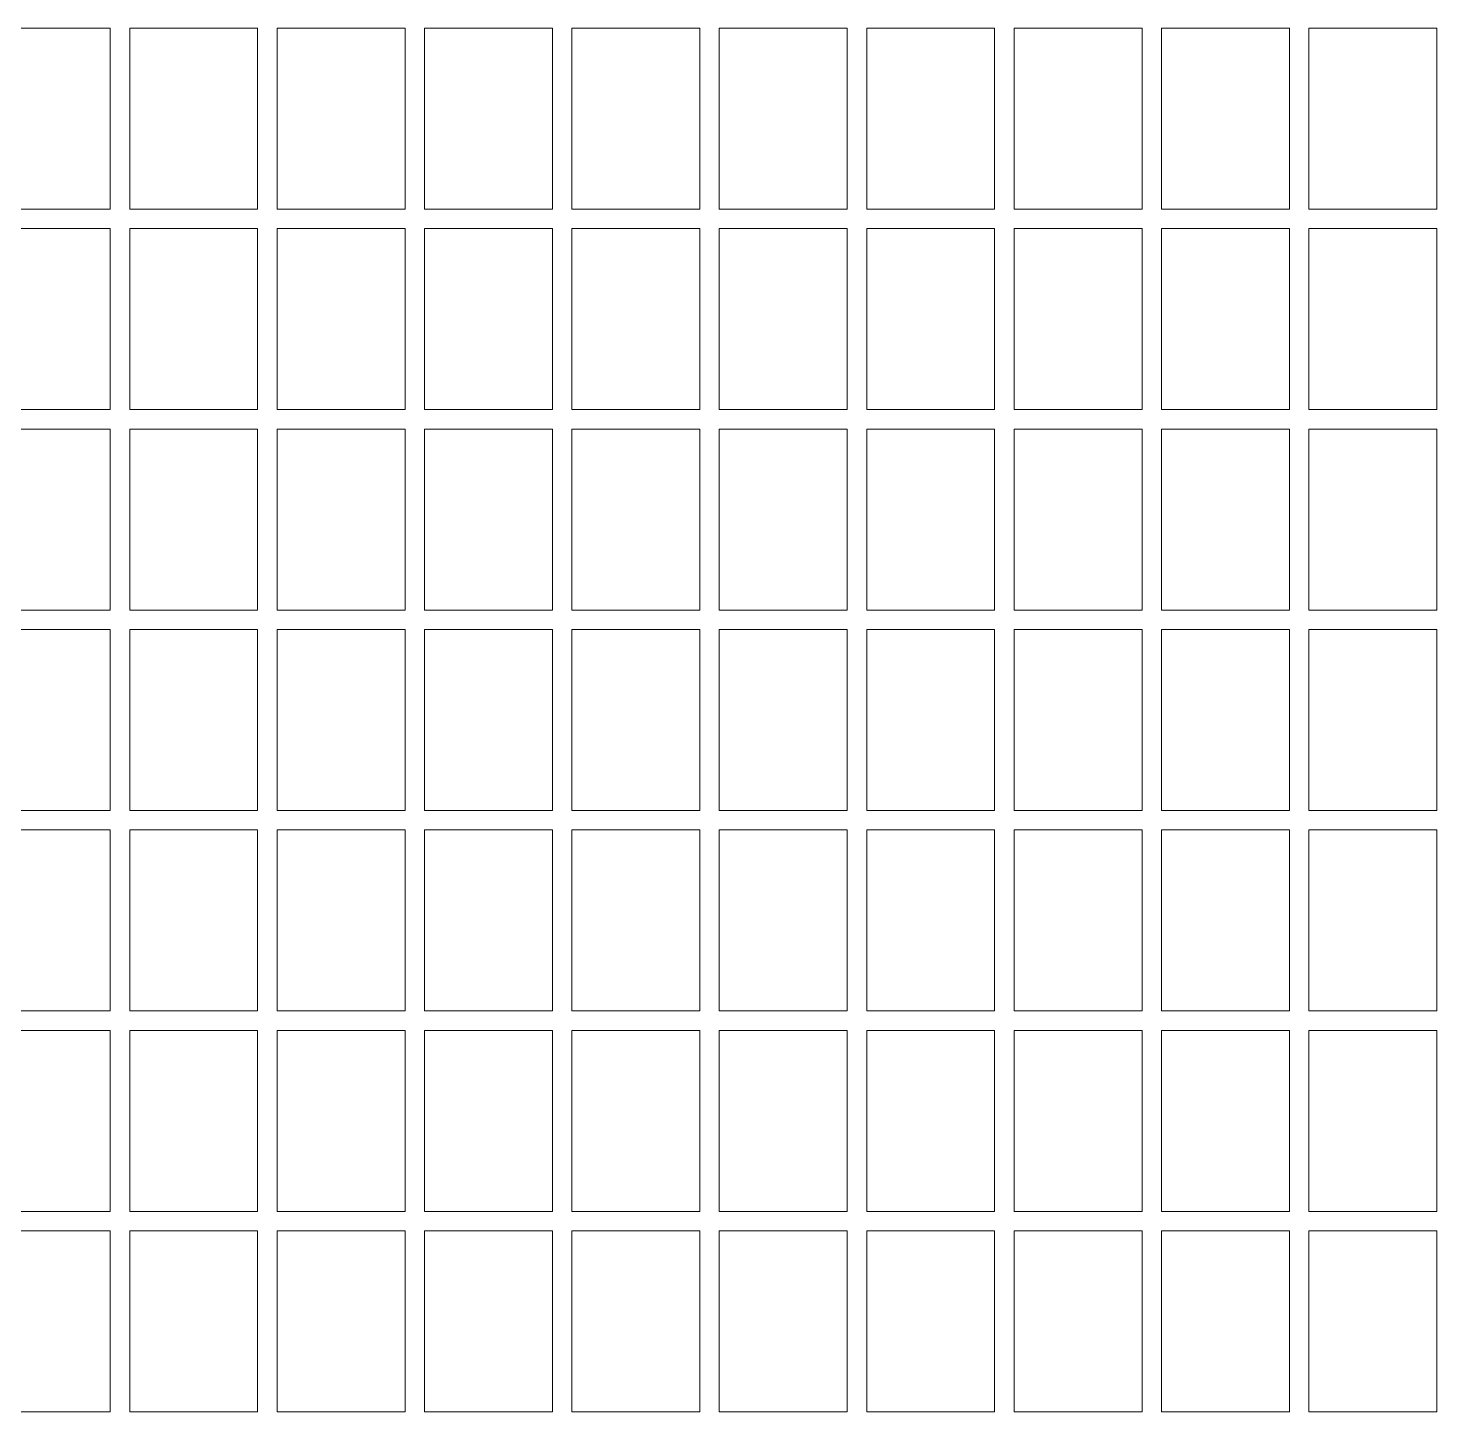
# Model space of a CAD drawing. Header units: millimetres. Extents: x -6680 to 6456, y 1671 to 6150.
# Drawn here: x -968 to 1345, y 3879 to 6150 of the extents above; entities that cross this region are included whole.
import ezdxf

# ---------------------------------------------------------------- set-up
doc = ezdxf.new("R2010")
doc.units = ezdxf.units.MM
doc.layers.add('ВЭ', color=1, linetype='Continuous')

# ---------------------------------------------------------------- blocks, each defined once
blk = doc.blocks.new('*U221')
at = {"layer": 'ВЭ', "color": 250, "linetype": 'ByBlock', "lineweight": 18}
blk.add_lwpolyline([(-105, -148.5), (105, -148.5), (105, 148.5), (-105, 148.5), (-105, -148.5)], dxfattribs=at)
blk = doc.blocks.new('*U222')
at = {"layer": 'Defpoints', "color": 0, "linetype": 'ByBlock', "lineweight": -2, "transparency": 16777216}
for p in [(2420, 0), (2662, 0), (2904, 0), (3146, 0), (3388, 0), (3630, 0), (3872, 0), (4114, 0), (4356, 0), (4598, 0), (2420, -329), (2662, -329), (2904, -329), (3146, -329), (3388, -329), (3630, -329), (3872, -329), (4114, -329), (4356, -329), (4598, -329), (2420, -658), (2662, -658), (2904, -658), (3146, -658), (3388, -658), (3630, -658), (3872, -658), (4114, -658), (4356, -658), (4598, -658), (2420, -987), (2662, -987), (2904, -987), (3146, -987), (3388, -987), (3630, -987), (3872, -987), (4114, -987), (4356, -987), (4598, -987), (2420, -1316), (2662, -1316), (2904, -1316), (3146, -1316), (3388, -1316), (3630, -1316), (3872, -1316), (4114, -1316), (4356, -1316), (4598, -1316), (2420, -1645), (2662, -1645), (2904, -1645), (3146, -1645), (3388, -1645), (3630, -1645), (3872, -1645), (4114, -1645), (4356, -1645), (4598, -1645), (2420, -1974), (2662, -1974), (2904, -1974), (3146, -1974), (3388, -1974), (3630, -1974), (3872, -1974), (4114, -1974), (4356, -1974), (4598, -1974)]:
    blk.add_blockref('*U221', p, dxfattribs=at)

msp = doc.modelspace()

# ---------------------------------------------------------------- block references
at = {"layer": 'Defpoints'}
msp.add_blockref('*U222', (-3358, 6001.5), dxfattribs=at)

doc.saveas('drawing.dxf')
